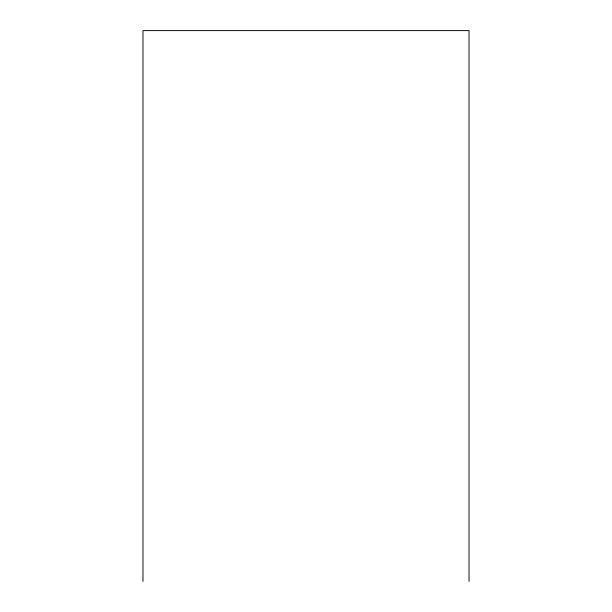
<?xml version="1.0" encoding="UTF-8"?>
<svg xmlns="http://www.w3.org/2000/svg" width="612" height="612" viewBox="0 0 612 612"><rect width="100%" height="100%" fill="white"/><g stroke="black" fill="none" stroke-linecap="round" stroke-linejoin="round"><path stroke-width="0.92" d="M469.029 581.4L469.029 30.6L142.971 30.6L142.971 581.4"/></g></svg>
